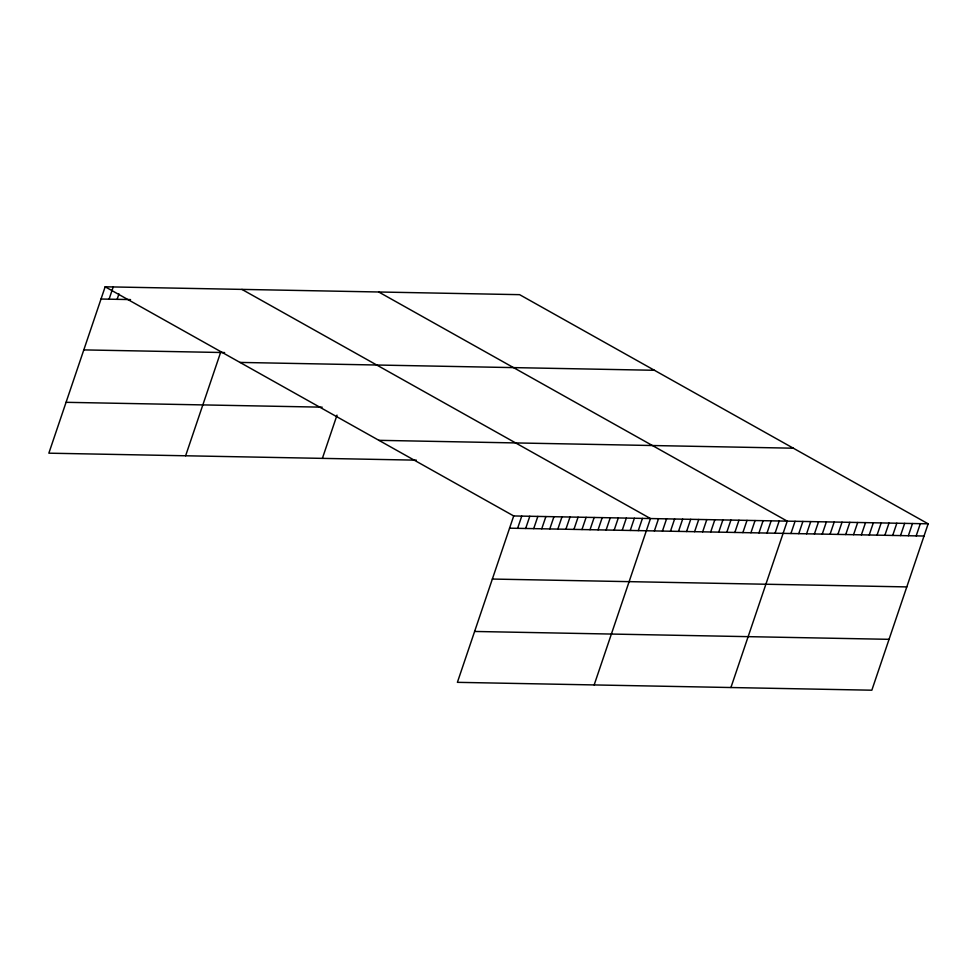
<?xml version="1.0" encoding="UTF-8"?>
<svg xmlns="http://www.w3.org/2000/svg" width="977" height="977" viewBox="0 0 977 977"><rect width="100%" height="100%" fill="white"/><g stroke="black" fill="none" stroke-linecap="round" stroke-linejoin="round"><path stroke-width="1.47" d="M928.15 523.819L513.707 515.954L457.395 682.337L871.838 690.202L928.15 523.819L519.605 294.663L105.162 286.798L48.85 453.181L416.324 460.155M109.082 299.182L113.21 286.957M117.118 299.328L118.962 293.894M185.618 455.783L220.582 352.489M322.386 458.372L337.016 415.127M517.615 528.325L521.755 516.112M525.663 528.484L529.803 516.259M533.711 528.63L537.838 516.418M541.746 528.789L545.887 516.564M549.795 528.936L553.935 516.723M557.843 529.094L561.983 516.87M565.891 529.241L570.018 517.028M573.939 529.4L578.066 517.175M581.974 529.546L586.115 517.334M590.023 529.705L594.163 517.48M598.071 529.852L602.198 517.639M606.119 530.01L610.246 517.786M614.154 530.157L618.294 517.944M622.202 530.316L626.342 518.091M630.25 530.462L634.378 518.25M638.299 530.621L642.426 518.396M594.163 684.938L650.474 518.555L241.93 289.4M654.382 530.926L658.522 518.702M662.43 531.073L666.57 518.848M670.478 531.232L674.606 519.007M678.514 531.378L682.654 519.153M686.562 531.537L690.702 519.312M694.61 531.683L698.75 519.459M702.658 531.842L706.786 519.617M710.694 531.989L714.834 519.764M718.742 532.147L722.882 519.923M726.79 532.294L730.93 520.069M734.838 532.453L738.966 520.228M742.874 532.599L747.014 520.375M750.922 532.758L755.062 520.533M758.97 532.905L763.11 520.68M767.018 533.051L771.146 520.839M775.054 533.21L779.194 520.985M730.918 687.527L787.242 521.144L378.697 291.989M790.93 533.515L795.07 521.291M798.759 533.662L802.899 521.437M806.587 533.808L810.727 521.584M814.415 533.955L818.555 521.73M822.243 534.101L826.383 521.889M830.071 534.248L834.211 522.036M837.9 534.407L842.04 522.182M845.728 534.553L849.868 522.329M853.556 534.7L857.696 522.475M861.384 534.846L865.524 522.622M869.212 534.993L873.353 522.768M877.041 535.14L881.181 522.927M884.869 535.286L889.009 523.074M892.697 535.445L896.837 523.22M900.525 535.591L904.665 523.367M908.354 535.738L912.494 523.513M916.182 535.885L920.322 523.66M101.034 299.023L130.527 299.585M83.814 349.9L224.6 352.563M239.988 362.418L654.431 370.283M66.07 402.316L322.166 407.165M378.893 440.334L793.336 448.199M509.567 528.178L924.01 536.031M492.347 579.056L906.79 586.908M474.614 631.46L889.058 639.324M105.162 286.798L513.707 515.954"/></g></svg>
